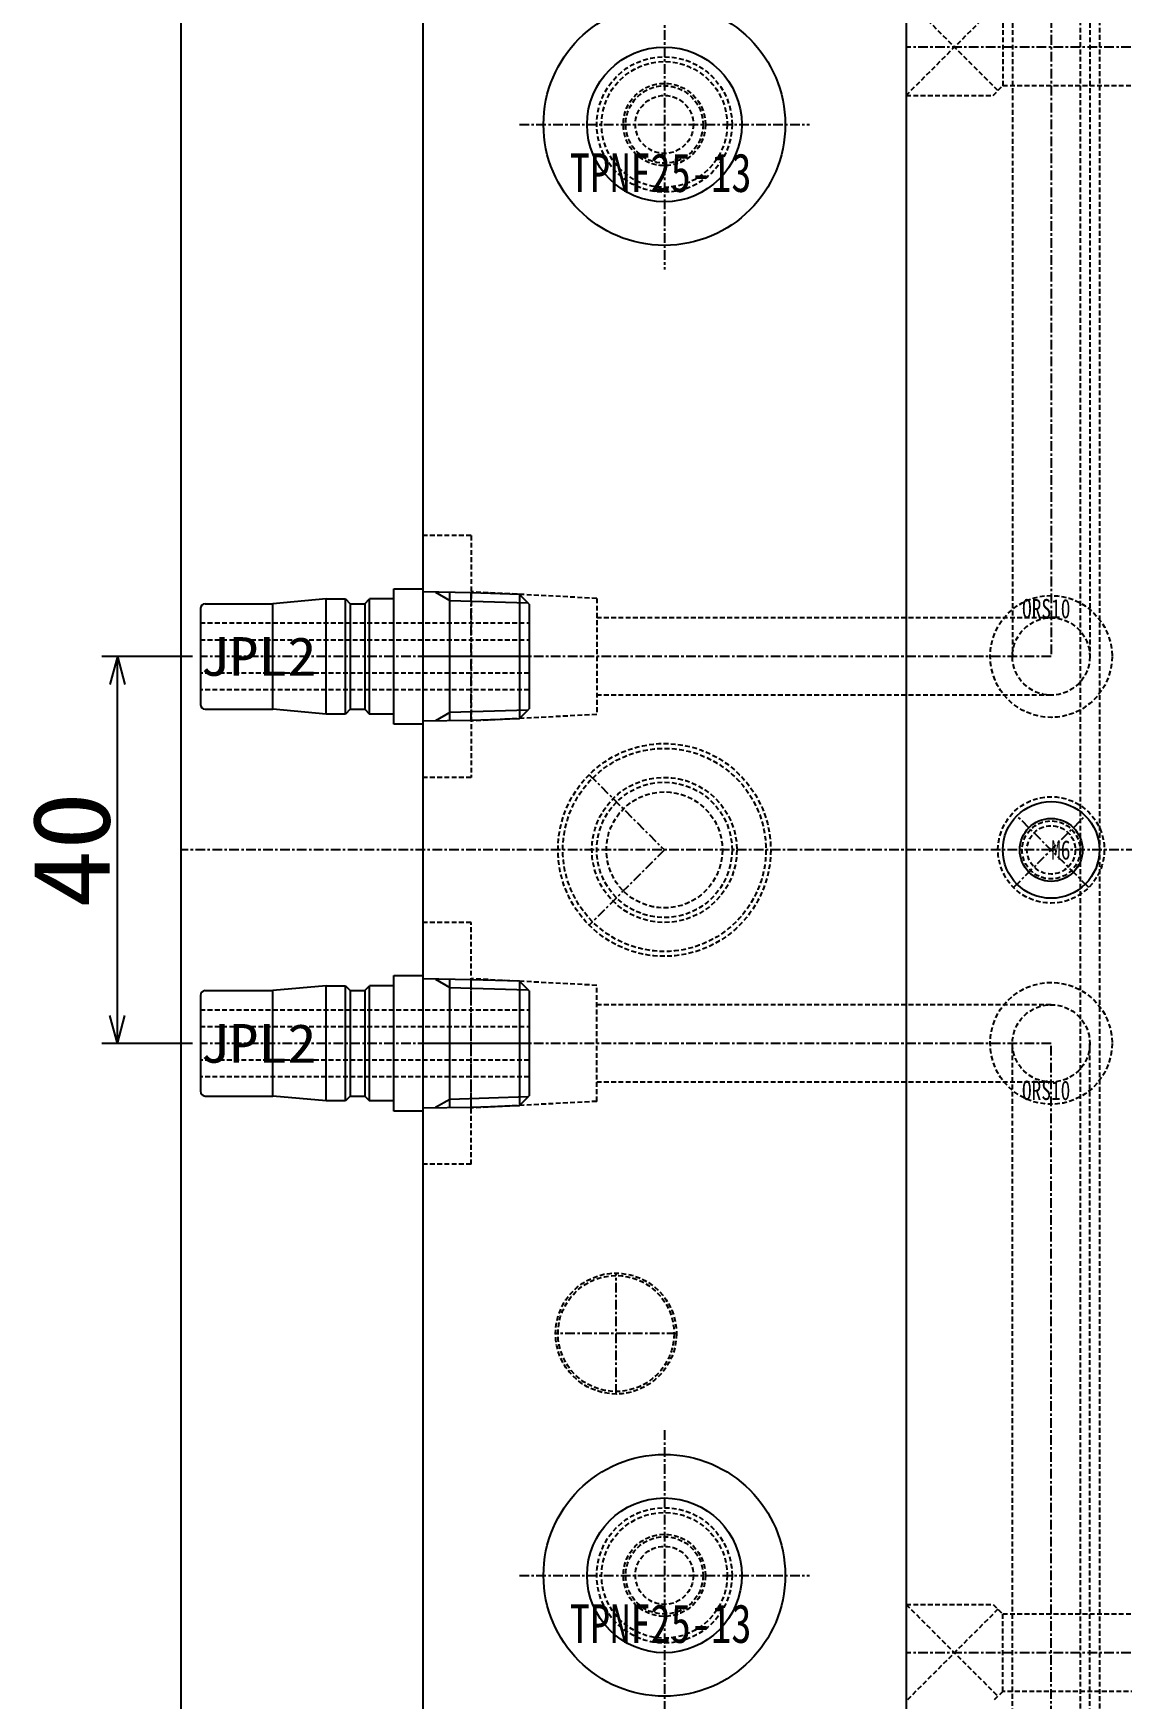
# Model space of a CAD drawing. Extents: x -554 to 592, y -350 to 391.
# Drawn here: x 234.7 to 347.3, y 87.2 to 259.4 of the extents above; entities that cross this region are included whole.
import ezdxf
from ezdxf.enums import TextEntityAlignment as Align

# ---------------------------------------------------------------- set-up
doc = ezdxf.new("R2010")
doc.units = 0
doc.linetypes.add('CENTER', pattern=[1.75, 1, -0.25, 0.25, -0.25])
doc.linetypes.add('DASHED', pattern=[0.75, 0.5, -0.25])
for name, color, linetype in [('L12', 7, 'CONTINUOUS'), ('L13', 7, 'CONTINUOUS'), ('L5', 7, 'CONTINUOUS'), ('L8', 7, 'CONTINUOUS'), ('L9', 7, 'CONTINUOUS')]:
    doc.layers.add(name, color=color, linetype=linetype)

msp = doc.modelspace()

# ---------------------------------------------------------------- linework, layer by layer
at = {"layer": 'L12', "color": 251, "linetype": 'CONTINUOUS'}
for p, q in [((251.21, 195), (241.829319, 195)), ((243.429319, 195), (242.652862, 192.102223)), ((243.429319, 155), (243.429319, 195)), ((243.429319, 195), (244.205777, 192.102223)), ((243.429319, 155), (242.652862, 157.897777)), ((243.429319, 155), (244.205777, 157.897777)), ((251.21, 155), (241.829319, 155))]:
    msp.add_line(p, q, dxfattribs=at)
at = {"layer": 'L13', "color": 56, "linetype": 'CONTINUOUS'}
for p, q in [((272.01, 202), (275.01, 202)), ((272.01, 188), (272.01, 202)), ((275.01, 202), (275.01, 188)), ((280, 201.5785), (275.01, 201.667512)), ((276.322832, 201.644093), (277.8, 200.79125)), ((277.8, 188.35275), (277.8, 201.64725)), ((285.01, 201.421938), (280, 201.5785)), ((252.01, 199.950305), (252.01, 190.049695)), ((252.49255, 200.45), (259.51, 200.45)), ((265.01, 200.95), (259.51, 200.45)), ((259.51, 189.55), (259.51, 200.45)), ((265.01, 200.95), (267.01, 200.95)), ((265.01, 189.05), (265.01, 200.95)), ((267.01, 200.95), (267.51, 200.45)), ((267.01, 189.05), (267.01, 200.95)), ((267.51, 200.45), (267.51, 189.55)), ((267.51, 200.45), (269.01, 200.45)), ((269.01, 200.45), (269.51, 200.95)), ((269.01, 200.45), (269.01, 189.55)), ((269.01, 200.45), (269.01, 189.55)), ((272.01, 200.95), (269.51, 200.95)), ((269.51, 189.05), (269.51, 200.95)), ((277.8, 200.79125), (285.893613, 200.538325)), ((285.01, 201.421938), (285.01, 188.578062)), ((286.01, 200.421938), (285.01, 201.421938)), ((286.01, 200.421938), (286.01, 189.578062)), ((252.49255, 189.55), (259.51, 189.55)), ((265.01, 189.05), (259.51, 189.55)), ((267.51, 189.55), (267.01, 189.05)), ((267.51, 189.55), (269.01, 189.55)), ((269.01, 189.55), (269.51, 189.05)), ((285.893613, 189.461675), (277.8, 189.20875)), ((285.01, 188.578062), (286.01, 189.578062)), ((267.01, 189.05), (265.01, 189.05)), ((272.01, 189.05), (269.51, 189.05)), ((275.01, 188), (272.01, 188)), ((275.01, 188.332488), (280, 188.4215)), ((277.8, 189.20875), (276.322832, 188.355907)), ((280, 188.4215), (285.01, 188.578062)), ((272.01, 162), (275.01, 162)), ((272.01, 148), (272.01, 162)), ((275.01, 162), (275.01, 148)), ((252.49255, 160.45), (259.51, 160.45)), ((265.01, 160.95), (259.51, 160.45)), ((259.51, 149.55), (259.51, 160.45)), ((265.01, 160.95), (267.01, 160.95)), ((265.01, 149.05), (265.01, 160.95)), ((267.01, 160.95), (267.51, 160.45)), ((267.01, 149.05), (267.01, 160.95)), ((267.51, 160.45), (267.51, 149.55)), ((267.51, 160.45), (269.01, 160.45)), ((269.01, 160.45), (269.51, 160.95)), ((269.01, 160.45), (269.01, 149.55)), ((269.01, 160.45), (269.01, 149.55)), ((272.01, 160.95), (269.51, 160.95)), ((269.51, 149.05), (269.51, 160.95)), ((280, 161.5785), (275.01, 161.667512)), ((276.322832, 161.644093), (277.8, 160.79125)), ((277.8, 148.35275), (277.8, 161.64725)), ((277.8, 160.79125), (285.893613, 160.538325)), ((285.01, 161.421938), (280, 161.5785)), ((285.01, 161.421938), (285.01, 148.578062)), ((286.01, 160.421938), (285.01, 161.421938)), ((286.01, 160.421938), (286.01, 149.578062)), ((252.01, 159.950305), (252.01, 150.049695)), ((252.49255, 149.55), (259.51, 149.55)), ((265.01, 149.05), (259.51, 149.55)), ((267.01, 149.05), (265.01, 149.05)), ((267.51, 149.55), (267.01, 149.05)), ((267.51, 149.55), (269.01, 149.55)), ((269.01, 149.55), (269.51, 149.05)), ((272.01, 149.05), (269.51, 149.05)), ((275.01, 148.332488), (280, 148.4215)), ((277.8, 149.20875), (276.322832, 148.355907)), ((285.893613, 149.461675), (277.8, 149.20875)), ((280, 148.4215), (285.01, 148.578062)), ((285.01, 148.578062), (286.01, 149.578062)), ((275.01, 148), (272.01, 148))]:
    msp.add_line(p, q, dxfattribs=at)
at = {"layer": 'L13', "color": 56, "linetype": 'CENTER'}
for p, q in [((280, 188.4215), (280, 201.5785)), ((286.01, 195), (252.01, 195)), ((280, 148.4215), (280, 161.5785)), ((286.01, 155), (252.01, 155))]:
    msp.add_line(p, q, dxfattribs=at)
at = {"layer": 'L13', "color": 56, "linetype": 'DASHED'}
for p, q in [((252.01, 198.464102), (286.01, 198.464102)), ((252.01, 196.732051), (286.01, 196.732051)), ((286.01, 193.267949), (252.01, 193.267949)), ((286.01, 191.535898), (252.01, 191.535898)), ((252.01, 158.464102), (286.01, 158.464102)), ((252.01, 156.732051), (286.01, 156.732051)), ((286.01, 153.267949), (252.01, 153.267949)), ((286.01, 151.535898), (252.01, 151.535898))]:
    msp.add_line(p, q, dxfattribs=at)
at = {"layer": 'L13', "color": 96, "linetype": 'CONTINUOUS'}
for centre in [(300, 250), (300, 100)]:
    msp.add_circle(centre, 8, dxfattribs=at)
at = {"layer": 'L13', "color": 251, "linetype": 'DASHED'}
for centre in [(300, 250), (300, 100)]:
    msp.add_circle(centre, 6.5, dxfattribs=at)
at = {"layer": 'L13', "color": 96, "linetype": 'DASHED'}
for centre, radius in [((300, 250), 4), ((300, 250), 3), ((300, 100), 4), ((300, 100), 3)]:
    msp.add_circle(centre, radius, dxfattribs=at)
at = {"layer": 'L13', "color": 56, "linetype": 'CONTINUOUS'}
for centre, start, end in [((252.51, 199.950305), 92, 180), ((252.51, 190.049695), 180, 268), ((252.51, 159.950305), 92, 180), ((252.51, 150.049695), 180, 268)]:
    msp.add_arc(centre, 0.5, start, end, dxfattribs=at)
at = {"layer": 'L5', "color": 7, "linetype": 'CONTINUOUS'}
msp.add_line((325, 275), (325, 75), dxfattribs=at)
at = {"layer": 'L5', "color": 3, "linetype": 'CENTER'}
for p, q in [((336.110913, 171.110913), (343.535534, 178.535534)), ((343.889087, 171.110913), (336.464466, 178.535534))]:
    msp.add_line(p, q, dxfattribs=at)
at = {"layer": 'L5', "color": 7, "linetype": 'CENTER'}
msp.add_line((550, 175), (250, 175), dxfattribs=at)
at = {"layer": 'L5', "color": 7, "linetype": 'DASHED'}
msp.add_circle((340, 175), 5.5, dxfattribs=at)
at = {"layer": 'L5', "color": 251, "linetype": 'CONTINUOUS'}
msp.add_circle((340, 175), 5, dxfattribs=at)
at = {"layer": 'L5', "color": 7, "linetype": 'CONTINUOUS'}
msp.add_circle((340, 175), 3.25, dxfattribs=at)
at = {"layer": 'L5', "color": 3, "linetype": 'DASHED'}
for radius in [3, 2.5]:
    msp.add_circle((340, 175), radius, dxfattribs=at)
at = {"layer": 'L8', "color": 7, "linetype": 'CONTINUOUS'}
for p, q in [((250, 350), (250, 0)), ((275, 350), (275, 0))]:
    msp.add_line(p, q, dxfattribs=at)
at = {"layer": 'L8', "color": 7, "linetype": 'DASHED'}
for p, q in [((343, 350), (343, 0)), ((345, 350), (345, 0))]:
    msp.add_line(p, q, dxfattribs=at)
at = {"layer": 'L8', "color": 96, "linetype": 'CENTER'}
for p, q in [((300, 265), (300, 235)), ((285, 250), (315, 250)), ((300, 115), (300, 85)), ((285, 100), (315, 100))]:
    msp.add_line(p, q, dxfattribs=at)
at = {"layer": 'L8', "color": 4, "linetype": 'DASHED'}
for p, q in [((280, 207.5), (275, 207.5)), ((280, 207.5), (280, 182.5)), ((293, 201), (280, 201.681301)), ((293, 201), (293, 189)), ((340, 199), (293, 199)), ((340, 191), (293, 191)), ((293, 189), (280, 188.318699)), ((280, 182.5), (275, 182.5)), ((280, 167.5), (275, 167.5)), ((280, 142.5), (280, 167.5)), ((293, 161), (280, 161.681301)), ((293, 149), (293, 161)), ((340, 159), (293, 159)), ((340, 151), (293, 151)), ((293, 149), (280, 148.318699)), ((280, 142.5), (275, 142.5))]:
    msp.add_line(p, q, dxfattribs=at)
at = {"layer": 'L8', "color": 4, "linetype": 'CENTER'}
for p, q in [((340, 195), (275, 195)), ((340, 155), (275, 155))]:
    msp.add_line(p, q, dxfattribs=at)
at = {"layer": 'L8', "color": 251, "linetype": 'CENTER'}
for p, q in [((292.221825, 182.778175), (300, 175)), ((300, 175), (292.221825, 167.221825))]:
    msp.add_line(p, q, dxfattribs=at)
at = {"layer": 'L8', "color": 1, "linetype": 'CENTER'}
for p, q in [((295, 118.75), (295, 131.25)), ((301.25, 125), (288.75, 125))]:
    msp.add_line(p, q, dxfattribs=at)
at = {"layer": 'L8', "color": 96, "linetype": 'CONTINUOUS'}
for centre in [(300, 250), (300, 100)]:
    msp.add_circle(centre, 12.5, dxfattribs=at)
at = {"layer": 'L8', "color": 7, "linetype": 'DASHED'}
for centre, radius in [((300, 250), 7), ((300, 250), 4.25), ((295, 125), 6.25), ((300, 100), 7), ((300, 100), 4.25)]:
    msp.add_circle(centre, radius, dxfattribs=at)
at = {"layer": 'L8', "color": 4, "linetype": 'DASHED'}
for centre in [(340, 195), (340, 155)]:
    msp.add_circle(centre, 6.3, dxfattribs=at)
at = {"layer": 'L8', "color": 251, "linetype": 'DASHED'}
for radius in [11, 10.5, 7.5, 7, 6]:
    msp.add_circle((300, 175), radius, dxfattribs=at)
at = {"layer": 'L8', "color": 1, "linetype": 'DASHED'}
msp.add_circle((295, 125), 6, dxfattribs=at)
at = {"layer": 'L9', "color": 136, "linetype": 'CENTER'}
for p, q in [((340, 275), (340, 195)), ((392, 258), (325, 258)), ((340, 75), (340, 155)), ((392, 92), (325, 92))]:
    msp.add_line(p, q, dxfattribs=at)
at = {"layer": 'L9', "color": 136, "linetype": 'DASHED'}
for p, q in [((336, 265), (336, 195)), ((344, 265), (344, 195)), ((334.5, 253.5), (325, 263)), ((325, 253), (334.5, 262.5)), ((335, 262), (335, 254)), ((334, 253), (335, 254)), ((388, 254), (335, 254)), ((325, 253), (334, 253)), ((336, 85), (336, 155)), ((344, 85), (344, 155)), ((325, 97), (334, 97)), ((325, 97), (334.5, 87.5)), ((334.5, 96.5), (325, 87)), ((334, 97), (335, 96)), ((335, 88), (335, 96)), ((388, 96), (335, 96)), ((335, 88), (334, 87)), ((396, 88), (335, 88))]:
    msp.add_line(p, q, dxfattribs=at)
for centre in [(340, 195), (340, 155)]:
    msp.add_circle(centre, 4, dxfattribs=at)

# ---------------------------------------------------------------- texts
at = {"layer": 'L12', "color": 2, "linetype": 'CONTINUOUS'}
for s, height, width, p, p2 in [('ORS10', 2, 0.5, (336.996073, 198.943717), (341.996073, 198.943717)), ('JPL2', 4, 0.75, (252.01, 193), (264.01, 193)), ('JPL2', 4, 0.75, (252.01, 153), (264.01, 153)), ('ORS10', 2, 0.5, (336.984948, 149.145288), (341.984948, 149.145288))]:
    msp.add_text(s, height=height, dxfattribs=dict(at, width=width)).set_placement(p, p2, align=Align.ALIGNED)
at = {"layer": 'L12', "color": 251, "linetype": 'CONTINUOUS', "width": 0.75}
msp.add_text('40', height=8, rotation=90, dxfattribs=at).set_placement((242.629319, 169), (242.629319, 181), align=Align.ALIGNED)
at = {"layer": 'L13', "color": 2, "linetype": 'CONTINUOUS', "width": 0.5}
for p, p2 in [((290.211307, 243.017111), (309.011307, 243.017111)), ((290.211307, 93.017111), (309.011307, 93.017111))]:
    msp.add_text('TPNF25-13', height=4, dxfattribs=at).set_placement(p, p2, align=Align.ALIGNED)
at = {"layer": 'L5', "color": 56, "linetype": 'CONTINUOUS', "width": 0.5}
msp.add_text('M6', height=2, dxfattribs=at).set_placement((340, 174), (342, 174), align=Align.ALIGNED)

doc.saveas('drawing.dxf')
